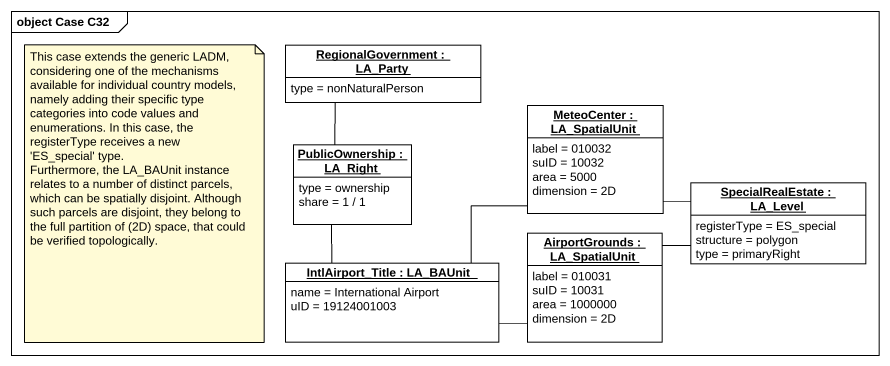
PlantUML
@startuml
mainframe object Case C32
hide circle
hide empty members
object "RegionalGovernment : LA_Party" as RegionalGovernment #FFFFFF {
  type = nonNaturalPerson
}
object "MeteoCenter : LA_SpatialUnit" as MeteoCenter #FFFFFF {
  label = 010032
  suID = 10032
  area = 5000
  dimension = 2D
}
object "PublicOwnership : LA_Right" as PublicOwnership #FFFFFF {
  type = ownership
  share = 1 / 1
}
object "SpecialRealEstate : LA_Level" as SpecialRealEstate #FFFFFF {
  registerType = ES_special
  structure = polygon
  type = primaryRight
}
object "AirportGrounds : LA_SpatialUnit" as AirportGrounds #FFFFFF {
  label = 010031
  suID = 10031
  area = 1000000
  dimension = 2D
}
object "IntlAirport_Title : LA_BAUnit" as IntlAirport_Title #FFFFFF {
  name = International Airport
  uID = 19124001003
}
RegionalGovernment -- PublicOwnership
SpecialRealEstate -left- MeteoCenter
SpecialRealEstate -left- AirportGrounds
IntlAirport_Title -up- MeteoCenter
IntlAirport_Title -up- PublicOwnership
IntlAirport_Title -right- AirportGrounds
note as N1
  This case extends the generic LADM, considering one of the mechanisms available for individual country models, namely adding their specific type categories into code values and enumerations. In this case, the registerType receives a new 'ES_special' type.
  Furthermore, the LA_BAUnit instance relates to a number of distinct parcels, which can be spatially disjoint. Although such parcels are disjoint, they belong to the full partition of (2D) space, that could be verified topologically.
end note
@enduml
